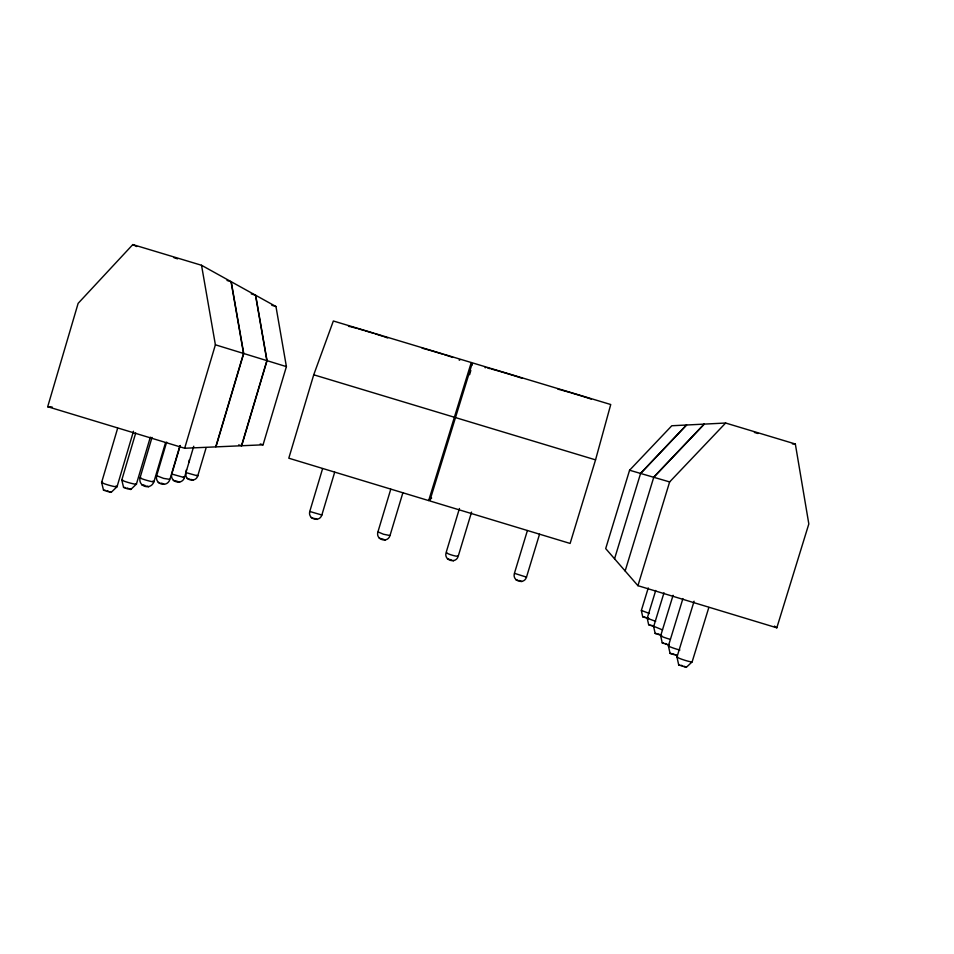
<?xml version="1.0" encoding="UTF-8"?>
<svg xmlns="http://www.w3.org/2000/svg" width="954" height="954" viewBox="0 0 954 954"><rect width="100%" height="100%" fill="white"/><g stroke="black" fill="none" stroke-linecap="round" stroke-linejoin="round"><path stroke-width="1.43" d="M676.97 657.079L678.711 664.95L686.284 667.359L684.042 666.214M678.711 664.95L679.534 664.902M595.546 459.864L610.739 404.52L472.361 362.854L429.777 500.922L570.122 543.446L595.546 459.864L454.963 417.423M469.606 374.683L470.811 370.474M47.7 406.714L78.133 303.36L132.809 244.582L201.532 265.272L231.035 281.621L243.532 353.445L215.723 446.889L184.671 448.249L47.7 406.714L52.124 406.976M117.64 428.274L101.625 482.414L103.509 490.177L110.163 492.3L111.224 492.312L117.056 486.695L133.477 431.256M135.718 432.985L121.79 480.005L123.567 487.387L127.347 488.806L130.793 489.485L136.422 484.083L150.327 437.159M152.02 437.409L140.035 477.835C138.02 486.802 150.923 490.439 153.94 481.722L165.495 442.763M166.652 442.096L156.635 475.855C154.691 484.382 167.01 487.911 169.872 479.564L179.877 445.876M193.745 446.257L184.432 477.608C182.047 485.491 169.585 482.14 171.792 474.043L180.27 445.494M184.671 448.249L215.389 344.799L201.532 265.272M185.696 472.385L186.531 469.571M188.63 462.511L189.464 459.697M185.982 473.625C184.527 480.78 195.999 482.7 197.776 475.796L206.159 447.641M231.238 281.74L243.735 353.505L215.95 446.877L241.493 445.756L266.87 360.612L255.493 295.18L231.238 281.74L227.016 280.464M238.679 444.898L241.684 445.745L267.037 360.672L255.672 295.275L251.26 293.904M241.684 445.745L263.065 444.814L286.403 366.622L275.968 306.532L255.672 295.275M472.409 364.857L471.264 362.52L333.351 320.985L313.735 374.791L288.8 458.206L428.668 500.588L431.649 498.036M334.675 472.242L321.856 515.017C319.459 522.709 307.51 519.071 309.8 511.356L322.607 468.593M390.758 489.235L377.891 532.022C375.506 539.809 387.634 543.363 389.959 535.683L402.838 492.896M428.668 500.588L471.264 362.52M459.446 508.494L446.078 552.724C443.729 560.463 455.833 564.124 458.17 556.385L471.562 512.107M527.407 530.543L514.385 573.449C512.059 581.153 524.14 584.921 526.501 577.134L539.535 534.216M629.58 470.227L605.695 548.598L637.928 585.684L776.818 627.804L808.825 523.949L795.338 444.004L725.636 423.027L671.795 425.758L629.58 470.227L669.636 481.925L725.636 423.027M614.555 558.794L640.587 473.434L686.463 425.019M625.144 570.981L653.752 477.286L704.279 424.113M637.928 585.684L669.636 481.925M648.255 587.938L641.338 610.56L642.71 616.785L648.458 618.657M655.72 590.478L647.217 618.24L648.66 624.739L654.217 626.635M663.996 592.78L653.645 626.623L655.148 633.42L661.671 635.483M673.083 595.284L660.669 635.805L662.243 642.924L669.088 645.095L667.872 644.391M682.909 598.587L668.408 645.906L670.066 653.383L677.257 655.672L675.957 654.909M677.018 656.889L694.095 601.211M708.834 607.471L692.127 661.897L686.284 667.359M670.066 653.383L672.379 653.728M662.243 642.924L663.674 643.068M655.148 633.42L656.519 633.575M648.66 624.739L649.984 624.894M642.71 616.785L645.464 617.357M641.41 610.453L649.412 613.494M193.137 480.303L190.74 479.313M640.587 473.434L686.582 425.007M653.633 477.25L704.124 424.125M187.139 478.55L189.178 478.872M179.579 482.295L177.11 481.269M173.318 480.47L176.287 481.031M158.233 482.569L159.747 482.724M156.778 475.748L163.611 478.395L169.55 479.325M141.729 484.87L142.647 484.882M123.567 487.387L125.308 487.554M103.509 490.177L105.381 490.344M515.792 579.746L517.283 579.96M514.588 573.378L526.501 577.134L525.654 576.621M447.486 559.008L449.084 559.259M379.287 538.294L380.336 538.426M378.213 531.986L383.46 534.228L389.864 535.528M311.219 517.7L313.019 517.95M654.217 626.504L662.505 629.89M792.38 443.908L795.338 444.004M197.693 475.903L186.006 472.6M446.997 552.748C445.244 553.368 458.361 557.363 457.455 555.92M648.672 618.299L647.217 618.24L655.672 621.34M143.338 485.026L145.056 485.467M381.004 538.593L383.305 539.26M107.289 490.821L108.291 491.119M681.132 665.284L682.098 665.558M161.369 483.141L163.766 483.905M127.109 488.007L128.063 488.281M449.823 559.461L451.385 559.926M364.333 330.537L362.413 329.965A22.562 0.763 16.9 0 0 358.549 328.856M365.299 330.823L373.694 333.363M571.422 392.917L581.773 396.041A22.586 0.763 16.7 0 1 591.289 399.118M271.759 305.256L275.968 306.532M313.735 374.791L453.842 417.089M260.227 443.956L263.065 444.814M442.942 354.22L431.637 350.822A22.538 0.763 16.9 0 0 422.145 348.174M215.389 344.799L243.532 353.445M243.735 353.505L286.403 366.622M518.785 580.39L521.838 581.582M314.582 518.392L317.229 519.453M651.51 625.323L653.12 625.848M658.117 634.016L659.798 634.565M665.343 643.533L666.25 643.819M673.297 653.991L674.251 654.289M646.252 617.608L648.195 618.323M146.809 485.991L148.669 486.802M384.009 539.499L385.321 540.131M129.732 488.842L130.877 489.426M110.044 491.704L111.224 492.312M660.526 634.839L661.516 635.269M452.709 560.403L453.532 560.845M196.751 475.271L197.776 475.796M183.383 477.048L184.432 477.608L171.792 474.043M132.809 244.582L136.672 246.549M321.391 514.611L321.856 515.017L309.811 511.487M774.433 626.098L776.818 627.804M173.974 257.711A28.632 1.169 17.3 0 1 177.611 258.844M136.1 483.809A7.608 0.668 15.9 0 1 128.385 482.545A7.608 0.668 15.9 0 1 122.661 479.91M115.935 486.003A8.014 0.739 15.7 0 1 114.432 486.564A8.014 0.739 15.7 0 1 104.499 483.809A8.014 0.739 15.7 0 1 102.591 482.295M152.843 481.102A7.227 0.608 15.9 0 1 151.686 481.579A7.227 0.608 15.9 0 1 142.742 479.075A7.227 0.608 15.9 0 1 140.834 477.739M444.314 354.649A22.538 0.763 16.9 0 1 452.911 357.44M459.721 360.052A22.538 0.763 16.9 0 1 459.148 360.087M348.508 326.351A22.562 0.763 16.9 0 1 350.166 326.65M351.024 326.852A22.562 0.763 16.9 0 1 357.356 328.522M375.077 333.793A22.562 0.763 16.9 0 1 382.781 336.273M383.89 336.643A22.562 0.763 16.9 0 1 387.67 337.954M557.899 389.16A22.586 0.763 16.7 0 1 560.439 389.816M561.501 390.103A22.586 0.763 16.7 0 1 570.432 392.619M485.061 367.684A22.538 0.763 16.8 0 1 485.729 367.684M487.828 368.125A22.538 0.763 16.8 0 1 489.974 368.649M491.238 368.983A22.538 0.763 16.8 0 1 500.981 371.702L512.298 375.113A22.538 0.763 16.8 0 1 522.041 378.261M669.994 639.275A7.238 0.62 17.5 0 1 662.505 636.759A7.238 0.62 17.5 0 1 661.265 635.662M754.411 432.436A28.632 1.192 16.4 0 1 758.048 433.521M692.163 661.694A8.026 0.763 17.7 0 1 683.41 659.81A8.026 0.763 17.7 0 1 677.578 656.865M679.904 650.032A7.608 0.68 17.6 0 1 671.056 647.229A7.608 0.68 17.6 0 1 669.016 645.739"/></g></svg>
